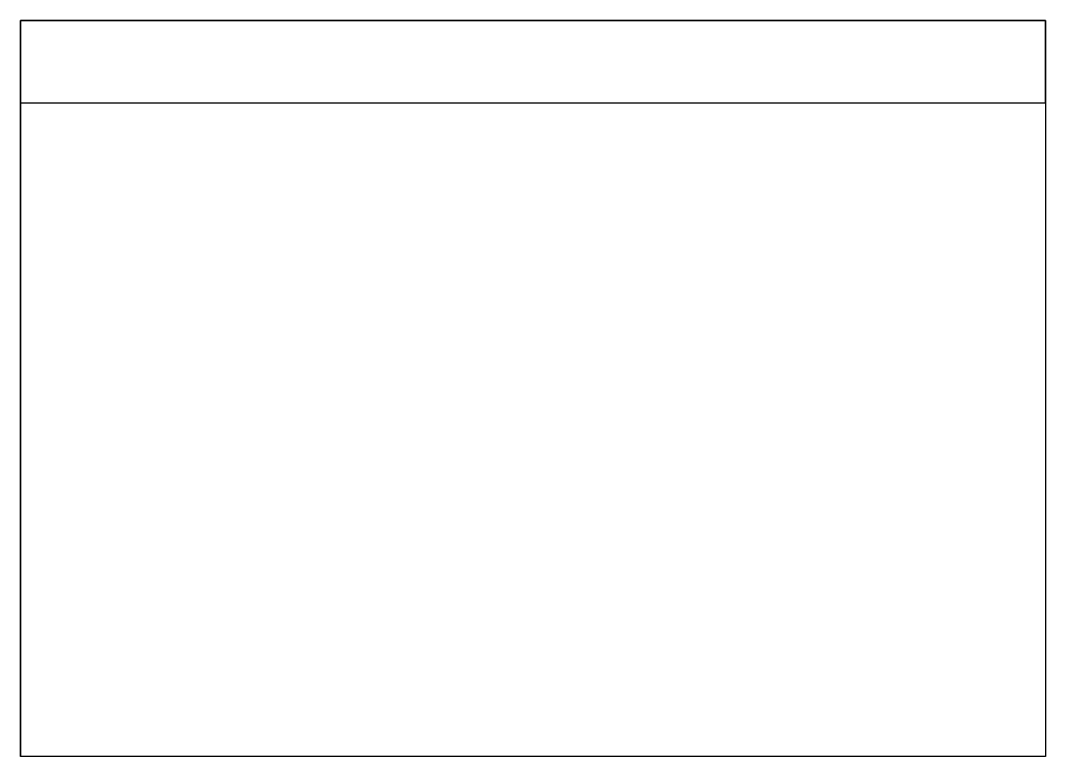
# Model space of a CAD drawing. Header units: inches. Extents: x 0.6 to 6.2, y -4.97 to -0.95.
import ezdxf

# ---------------------------------------------------------------- set-up
doc = ezdxf.new("R2010")
doc.units = ezdxf.units.IN
doc.layers.get('0').update_dxf_attribs({"linetype": 'CONTINUOUS'})

msp = doc.modelspace()

# ---------------------------------------------------------------- linework, layer by layer
for p, q in [((0.6, -4.97), (0.6, -0.95)), ((6.2, -0.95), (0.6, -0.95)), ((0.6, -0.95), (0.6, -0.95, -0.1)), ((6.2, -0.95, -0.1), (0.6, -0.95, -0.1)), ((0.6, -0.95, -0.4), (0.6, -0.95, -0.1)), ((0.6, -0.95), (0.6, -0.95, -0.1)), ((0.6, -0.95, -0.4), (0.6, -1.4, -0.3552)), ((0.6, -0.95, -0.4), (6.2, -0.95, -0.4)), ((6.2, -0.95), (6.2, -4.97)), ((6.2, -0.95), (6.2, -0.95, -0.4)), ((6.2, -0.95), (6.2, -0.95, -0.1)), ((6.2, -0.95, -0.4), (6.2, -4.97)), ((6.2, -1.4, -0.3552), (6.2, -0.95, -0.1)), ((6.2, -1.4, -0.3552), (6.2, -0.95, -0.4)), ((6.2, -0.95, -0.4), (6.2, -0.95, -0.1)), ((0.6, -1.4, -0.3552), (0.6, -4.97)), ((0.6, -1.4, -0.3552), (6.2, -1.4, -0.3552)), ((6.2, -1.4), (6.2, -1.4, -0.3552)), ((6.2, -1.4, -0.3552), (6.2, -4.97)), ((6.2, -4.97), (0.6, -4.97))]:
    msp.add_line(p, q)

doc.saveas('drawing.dxf')
